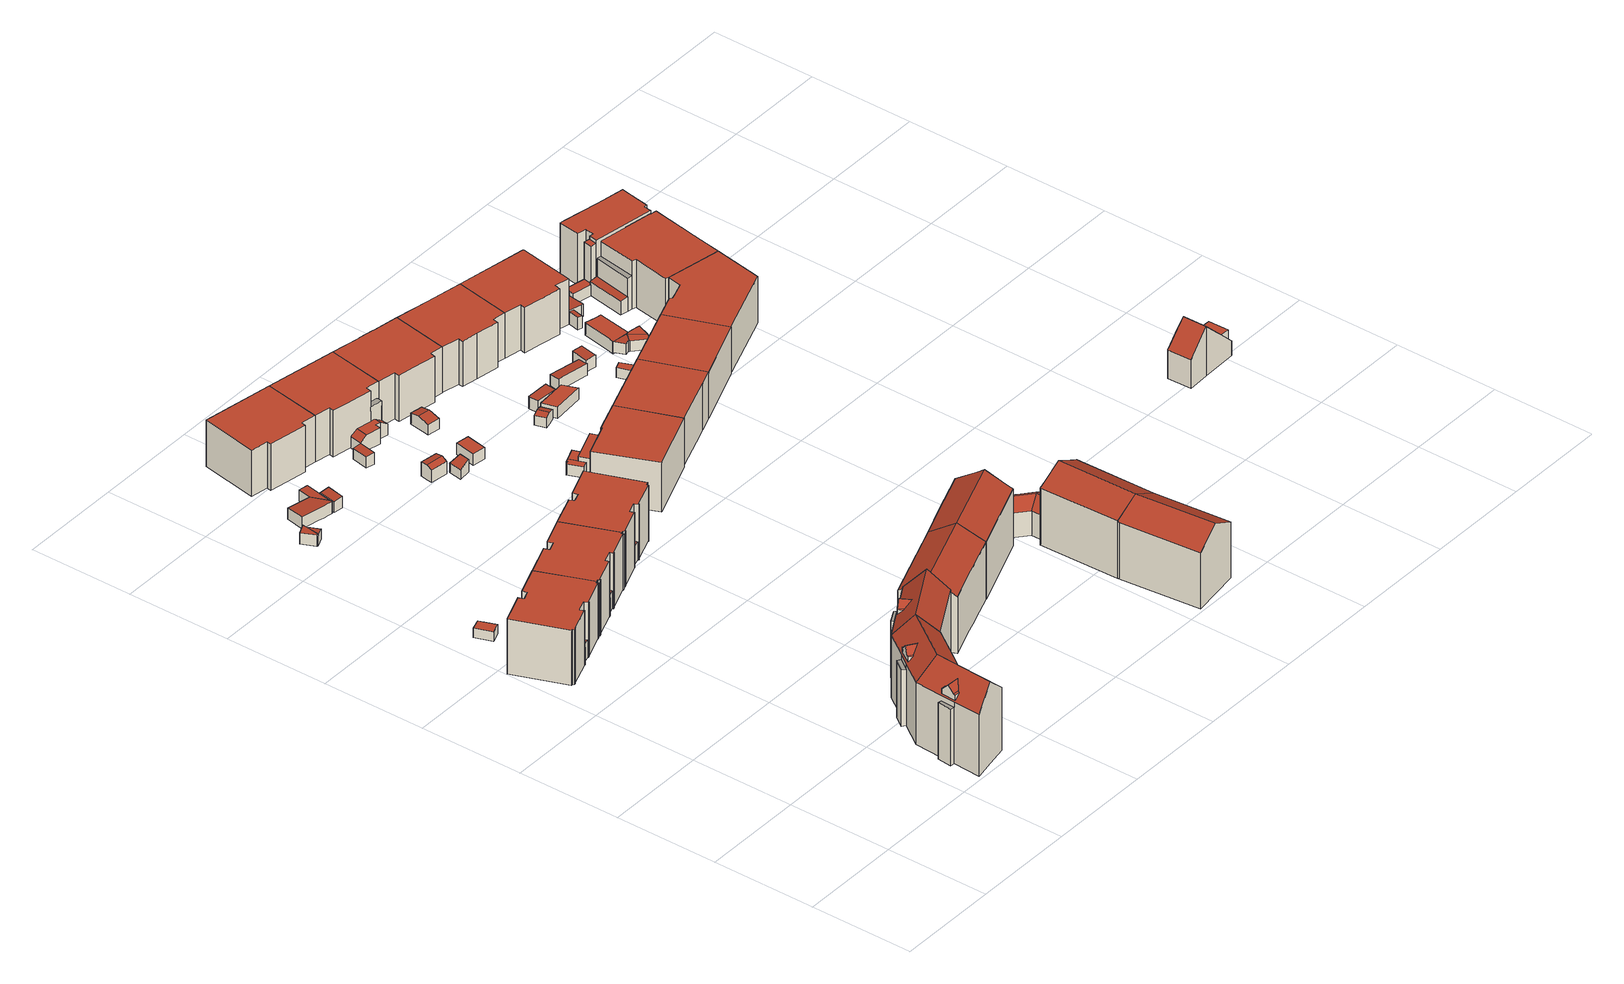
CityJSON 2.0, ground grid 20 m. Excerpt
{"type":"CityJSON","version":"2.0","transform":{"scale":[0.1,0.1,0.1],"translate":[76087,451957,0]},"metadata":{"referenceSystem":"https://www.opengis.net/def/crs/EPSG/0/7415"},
"CityObjects":{
"building1":{"type":"Building","attributes":{"Volume":1310.77,"Dakoppervlakte":119.07,"Muuroppervlakte":535.39,"Vloeroppervlakte":91.01,"hoogte_Z_max_in_m_NAP":16.91,"GEB_DOEL":"woonfunctie","dateOfConstruction":"1951-01-01","measuredHeight":16.38},"children":["building1-1"],"geometry":[{"type":"Solid","lod":"2","boundaries":[[[[0,1,2,3,4,5,6,7,8,9]],[[10,11,12,13]],[[14,15,16,17,10,13],[18,19,20,21,22,23,24]],[[25,26,27,28]],[[17,16,28,4,3]],[[11,10,17,3,2,1]],[[1,0,12,11]],[[9,13,12,0]],[[4,28,27,5]],[[26,25,7,6]],[[5,27,26,6]],[[14,8,7,25,28,16,15]],[[9,8,14,13]],[[29,18,24,30]],[[21,20,31,32]],[[33,31,20,19]],[[19,18,29,33]],[[24,23,30]],[[33,29,30,23,22,32,31]],[[32,22,21]]]],"semantics":{"surfaces":[{"type":"GroundSurface"},{"type":"RoofSurface"},{"type":"OuterFloorSurface"},{"type":"WallSurface"}],"values":[[0,1,1,2,3,3,3,3,3,3,3,3,3,1,1,1,1,3,3,3]]}}]},
"building1-1":{"type":"BuildingInstallation","attributes":{"relationToConstruction":"outside"},"parents":["building1"],"geometry":[{"type":"MultiSurface","lod":"2","boundaries":[[[29,18,24,30]],[[21,20,31,32]],[[33,31,20,19]],[[19,18,29,33]],[[24,23,30]],[[33,29,30,23,22,32,31]],[[32,22,21]]],"semantics":{"surfaces":[{"type":"RoofSurface"},{"type":"WallSurface"}],"values":[0,0,0,0,1,1,1]}}]},
"building2":{"type":"Building","attributes":{"Volume":1702.72,"Dakoppervlakte":154.85,"Muuroppervlakte":602.42,"Vloeroppervlakte":154.85,"hoogte_Z_max_in_m_NAP":11.64,"GEB_DOEL":"woonfunctie","dateOfConstruction":"1960-01-01","measuredHeight":11.07},"geometry":[{"type":"Solid","lod":"2","boundaries":[[[[34,35,36,37,38,39,40,41,42,43,44,45,46,47,48,49,50,51,52,53,54,55,56,57,58]],[[59,60,61,62,63,64,65,66,67,68,69,70,71,72,73,74,75,76,77,78,79,80,81]],[[82,83,84,85,86,87,88,89]],[[74,58,57,75]],[[75,57,56,76]],[[77,76,56,55]],[[55,54,78,77]],[[78,54,53,79]],[[79,53,52,80]],[[52,51,81,80]],[[51,50,89,59,81]],[[45,44,63,62,86]],[[43,42,65,64]],[[42,41,66,65]],[[67,66,41,40]],[[39,68,67,40]],[[39,38,69,68]],[[37,70,69,38]],[[71,70,37,36]],[[71,36,35,72]],[[35,34,73,72]],[[74,73,34,58]],[[89,50,49,82]],[[82,49,48,83]],[[47,84,83,48]],[[84,47,46,85]],[[45,86,85,46]],[[59,89,88,60]],[[88,87,61,60]],[[61,87,86,62]],[[63,44,43,64]]]],"semantics":{"surfaces":[{"type":"GroundSurface"},{"type":"RoofSurface"},{"type":"WallSurface"}],"values":[[0,1,1,2,2,2,2,2,2,2,2,2,2,2,2,2,2,2,2,2,2,2,2,2,2,2,2,2,2,2,2]]}}]},
"building3":{"type":"Building","attributes":{"Volume":13.86,"Dakoppervlakte":7.24,"Muuroppervlakte":21.24,"Vloeroppervlakte":7.24,"hoogte_Z_max_in_m_NAP":2.45,"GEB_DOEL":"onbekend","dateOfConstruction":"1960-01-01","measuredHeight":1.91},"geometry":[{"type":"Solid","lod":"2","boundaries":[[[[90,91,92,93,94]],[[95,96,97,98,99]],[[91,90,99,98]],[[90,94,95,99]],[[94,93,96,95]],[[98,97,96,93,92,91]]]],"semantics":{"surfaces":[{"type":"GroundSurface"},{"type":"RoofSurface"},{"type":"WallSurface"}],"values":[[0,1,2,2,2,2]]}}]},
"building4":{"type":"Building","attributes":{"Volume":1327.77,"Dakoppervlakte":120.51,"Muuroppervlakte":540.33,"Vloeroppervlakte":91.75,"hoogte_Z_max_in_m_NAP":16.91,"GEB_DOEL":"woonfunctie","dateOfConstruction":"1951-01-01","measuredHeight":16.45},"children":["building4-1"],"geometry":[{"type":"Solid","lod":"2","boundaries":[[[[0,9,8,100,101,102,103,104,105,106,107]],[[108,109,13,12,110]],[[111,112,113,14,13,109],[114,115,116,117,118,119,120]],[[121,122,123,124]],[[104,103,121,112,111]],[[100,8,14,113,124]],[[14,8,9,0,12,13]],[[110,12,0,107,106,108]],[[109,108,106,105]],[[121,103,102,122]],[[122,102,101,123]],[[124,123,101,100]],[[124,113,112,121]],[[105,104,111,109]],[[125,126,116,115]],[[120,119,127,128]],[[129,114,120,128]],[[114,129,125,115]],[[117,116,126]],[[119,118,127]],[[125,129,128,127,118,117,126]]]],"semantics":{"surfaces":[{"type":"GroundSurface"},{"type":"RoofSurface"},{"type":"OuterFloorSurface"},{"type":"WallSurface"}],"values":[[0,1,1,2,3,3,3,3,3,3,3,3,3,3,1,1,1,1,3,3,3]]}}]},
"building4-1":{"type":"BuildingInstallation","attributes":{"relationToConstruction":"outside"},"parents":["building4"],"geometry":[{"type":"MultiSurface","lod":"2","boundaries":[[[125,126,116,115]],[[120,119,127,128]],[[129,114,120,128]],[[114,129,125,115]],[[117,116,126]],[[119,118,127]],[[125,129,128,127,118,117,126]]],"semantics":{"surfaces":[{"type":"RoofSurface"},{"type":"WallSurface"}],"values":[0,0,0,0,1,1,1]}}]},
"building5":{"type":"Building","attributes":{"Volume":1716.09,"Dakoppervlakte":155.25,"Muuroppervlakte":605.59,"Vloeroppervlakte":155.25,"hoogte_Z_max_in_m_NAP":11.64,"GEB_DOEL":"overige gebruiksfunctie - woonfunctie","dateOfConstruction":"1960-01-01","measuredHeight":11.12},"geometry":[{"type":"Solid","lod":"2","boundaries":[[[[130,131,132,133,134,135,136,137,138,139,140,141,142,143,144,145,146,147,148,149,150,151,152,153,154]],[[155,156,157,158,159,160,161,162,163,164,165,166,167,168,169,170,70,69,171,172,173,174,175,176]],[[177,178,179,180,181,182,183]],[[153,152,70,170]],[[152,151,69,70]],[[171,69,151,150]],[[150,149,172,171]],[[173,172,149,148]],[[148,147,174,173]],[[175,174,147,146]],[[176,175,146,145]],[[145,144,179,155,176]],[[159,158,183,140,139]],[[160,138,137,161]],[[161,137,136,162]],[[136,135,163,162]],[[134,164,163,135]],[[165,164,134,133]],[[132,166,165,133]],[[167,166,132,131]],[[131,130,168,167]],[[169,168,130,154]],[[170,169,154,153]],[[179,144,143,180]],[[142,181,180,143]],[[182,181,142,141]],[[141,140,183,182]],[[178,156,155,179]],[[178,177,157,156]],[[157,177,183,158]],[[139,138,160,159]]]],"semantics":{"surfaces":[{"type":"GroundSurface"},{"type":"RoofSurface"},{"type":"WallSurface"}],"values":[[0,1,1,2,2,2,2,2,2,2,2,2,2,2,2,2,2,2,2,2,2,2,2,2,2,2,2,2,2,2,2]]}}]},
"building6":{"type":"Building","attributes":{"Volume":14.43,"Dakoppervlakte":6.52,"Muuroppervlakte":23.41,"Vloeroppervlakte":6.5,"hoogte_Z_max_in_m_NAP":2.96,"GEB_DOEL":"onbekend","dateOfConstruction":"1980-01-01","measuredHeight":2.37},"geometry":[{"type":"Solid","lod":"2","boundaries":[[[[184,185,186,187,188,189]],[[190,191,192,193]],[[194,195,196,197]],[[184,189,197,193,192]],[[186,185,191,190,196]],[[185,184,192,191]],[[189,188,194,197]],[[194,188,187,195]],[[186,196,195,187]],[[196,190,193,197]]]],"semantics":{"surfaces":[{"type":"GroundSurface"},{"type":"RoofSurface"},{"type":"WallSurface"}],"values":[[0,1,1,2,2,2,2,2,2,2]]}}]},
"building7":{"type":"Building","attributes":{"Volume":1444.31,"Dakoppervlakte":132.38,"Muuroppervlakte":560.06,"Vloeroppervlakte":100.31,"hoogte_Z_max_in_m_NAP":16.91,"GEB_DOEL":"woonfunctie","dateOfConstruction":"1951-01-01","measuredHeight":16.37},"children":["building7-1"],"geometry":[{"type":"Solid","lod":"2","boundaries":[[[[104,198,199,200,201,202,203,204,106,105]],[[205,206,109,108]],[[207,208,111,109,206,209],[210,211,212,213,214,215,216]],[[217,218,219,220]],[[108,106,204,205]],[[209,206,205,204,203,202]],[[202,201,220,207,209]],[[208,219,198,104,111]],[[109,111,104,105]],[[201,200,217,220]],[[200,199,218,217]],[[219,218,199,198]],[[208,207,220,219]],[[105,106,108,109]],[[210,221,222,211]],[[211,222,223,212]],[[212,223,224,213]],[[210,216,225,221]],[[216,215,225]],[[224,223,222,221,225,215,214]],[[224,214,213]]]],"semantics":{"surfaces":[{"type":"GroundSurface"},{"type":"RoofSurface"},{"type":"OuterFloorSurface"},{"type":"WallSurface"}],"values":[[0,1,1,2,3,3,3,3,3,3,3,3,3,3,1,1,1,1,3,3,3]]}}]},
"building7-1":{"type":"BuildingInstallation","attributes":{"relationToConstruction":"outside"},"parents":["building7"],"geometry":[{"type":"MultiSurface","lod":"2","boundaries":[[[210,221,222,211]],[[211,222,223,212]],[[212,223,224,213]],[[210,216,225,221]],[[216,215,225]],[[224,223,222,221,225,215,214]],[[224,214,213]]],"semantics":{"surfaces":[{"type":"RoofSurface"},{"type":"WallSurface"}],"values":[0,0,0,0,1,1,1]}}]},
"building8":{"type":"Building","attributes":{"Volume":61.62,"Dakoppervlakte":27.5,"Muuroppervlakte":56.72,"Vloeroppervlakte":30.24,"hoogte_Z_max_in_m_NAP":3.18,"GEB_DOEL":"onbekend","dateOfConstruction":"1925-01-01","measuredHeight":2.33},"geometry":[{"type":"Solid","lod":"2","boundaries":[[[[226,227,228,229,230,231,232,233,234,235]],[[236,237,238,239,240,241,242,243]],[[244,239,245,246]],[[244,228,227,239]],[[244,246,229,228]],[[245,239,238]],[[240,239,227,226]],[[231,230,245,238,237]],[[233,232,231,237,236,243,242,241,235,234]],[[240,226,235,241]],[[245,230,229,246]]]],"semantics":{"surfaces":[{"type":"GroundSurface"},{"type":"RoofSurface"},{"type":"WallSurface"}],"values":[[0,1,1,2,2,2,2,2,2,2,2]]}}]},
"building9":{"type":"Building","attributes":{"Volume":13.31,"Dakoppervlakte":6.05,"Muuroppervlakte":22.71,"Vloeroppervlakte":6.03,"hoogte_Z_max_in_m_NAP":3.17,"GEB_DOEL":"onbekend","dateOfConstruction":"1925-01-01","measuredHeight":2.28},"geometry":[{"type":"Solid","lod":"2","boundaries":[[[[247,248,249,250]],[[251,252,253,254]],[[247,250,252,251]],[[250,249,253,252]],[[248,254,253,249]],[[254,248,247,251]]]],"semantics":{"surfaces":[{"type":"GroundSurface"},{"type":"RoofSurface"},{"type":"WallSurface"}],"values":[[0,1,2,2,2,2]]}}]},
"building10":{"type":"Building","attributes":{"Volume":1747.69,"Dakoppervlakte":158.42,"Muuroppervlakte":612.89,"Vloeroppervlakte":158.42,"hoogte_Z_max_in_m_NAP":11.64,"GEB_DOEL":"overige gebruiksfunctie - woonfunctie","dateOfConstruction":"1960-01-01","measuredHeight":11.1},"geometry":[{"type":"Solid","lod":"2","boundaries":[[[[255,256,257,258,259,260,261,262,263,264,265,266,267,268,269,270,271,272,133,132,273,274,275,276,277]],[[278,279,280,281,282,283,284,285,286,287,288,289,290,291,292,293,166,165,294,295,296,297,298,299]],[[300,301,302,303,304,305,306]],[[273,132,166,293]],[[132,133,165,166]],[[294,165,133,272]],[[294,272,271,295]],[[271,270,296,295]],[[296,270,269,297]],[[269,268,298,297]],[[298,268,267,299]],[[267,266,302,278,299]],[[262,261,282,281,306]],[[260,259,284,283]],[[259,258,285,284]],[[285,258,257,286]],[[286,257,256,287]],[[256,255,288,287]],[[288,255,277,289]],[[277,276,290,289]],[[290,276,275,291]],[[275,274,292,291]],[[293,292,274,273]],[[266,265,303,302]],[[265,264,304,303]],[[264,263,305,304]],[[263,262,306,305]],[[278,302,301,279]],[[301,300,280,279]],[[280,300,306,281]],[[261,260,283,282]]]],"semantics":{"surfaces":[{"type":"GroundSurface"},{"type":"RoofSurface"},{"type":"WallSurface"}],"values":[[0,1,1,2,2,2,2,2,2,2,2,2,2,2,2,2,2,2,2,2,2,2,2,2,2,2,2,2,2,2,2]]}}]},
"building11":{"type":"Building","attributes":{"Volume":2032.72,"Dakoppervlakte":182.8,"Muuroppervlakte":622.15,"Vloeroppervlakte":158.9,"hoogte_Z_max_in_m_NAP":14.77,"GEB_DOEL":"woonfunctie","dateOfConstruction":"1951-01-01","measuredHeight":14.18},"geometry":[{"type":"Solid","lod":"2","boundaries":[[[[307,308,309,310,311,312,313,314,315,316,317]],[[318,319,320,321,322,323,324,325]],[[326,320,319,327,328]],[[320,326,309,308,307,321]],[[310,309,326,328]],[[319,318,313,312,311,327]],[[317,322,321,307]],[[328,327,311,310]],[[314,313,318,325,324,323,322,317,316,315]]]],"semantics":{"surfaces":[{"type":"GroundSurface"},{"type":"RoofSurface"},{"type":"WallSurface"}],"values":[[0,1,1,2,2,2,2,2,2]]}}]},
"building12":{"type":"Building","attributes":{"Volume":1508.46,"Dakoppervlakte":161.48,"Muuroppervlakte":484.28,"Vloeroppervlakte":161.48,"hoogte_Z_max_in_m_NAP":10.25,"GEB_DOEL":"woonfunctie","dateOfConstruction":"1925-01-01","measuredHeight":9.34},"geometry":[{"type":"Solid","lod":"2","boundaries":[[[[329,330,331,332,333,334,335,336,337]],[[338,339,340,341,342,343,344,345,346]],[[344,343,332,331]],[[331,330,345,344]],[[329,346,345,330]],[[329,337,338,346]],[[339,338,337,336]],[[336,335,340,339]],[[342,341,340,335,334,333]],[[343,342,333,332]]]],"semantics":{"surfaces":[{"type":"GroundSurface"},{"type":"RoofSurface"},{"type":"WallSurface"}],"values":[[0,1,2,2,2,2,2,2,2,2]]}}]},
"building13":{"type":"Building","attributes":{"Volume":12.3,"Dakoppervlakte":5.56,"Muuroppervlakte":22.19,"Vloeroppervlakte":5.53,"hoogte_Z_max_in_m_NAP":3.16,"GEB_DOEL":"onbekend","dateOfConstruction":"1925-01-01","measuredHeight":2.33},"geometry":[{"type":"Solid","lod":"2","boundaries":[[[[347,348,349,350,351]],[[352,353,354,355,356]],[[351,350,355,354]],[[356,355,350,349]],[[353,352,356,349,348,347]],[[347,351,354,353]]]],"semantics":{"surfaces":[{"type":"GroundSurface"},{"type":"RoofSurface"},{"type":"WallSurface"}],"values":[[0,1,2,2,2,2]]}}]},
"building14":{"type":"Building","attributes":{"Volume":22.97,"Dakoppervlakte":8.62,"Muuroppervlakte":31.29,"Vloeroppervlakte":14.41,"hoogte_Z_max_in_m_NAP":3.89,"GEB_DOEL":"onbekend","dateOfConstruction":"1925-01-01","measuredHeight":2.96},"geometry":[{"type":"Solid","lod":"2","boundaries":[[[[357,358,359,360,361,362]],[[363,364,365,366]],[[365,367,368,366]],[[357,368,367,358]],[[361,360,364,363]],[[359,365,364,360]],[[368,357,362,361,363,366]],[[359,358,367,365]]]],"semantics":{"surfaces":[{"type":"GroundSurface"},{"type":"RoofSurface"},{"type":"WallSurface"}],"values":[[0,1,1,2,2,2,2,2]]}}]},
"building15":{"type":"Building","attributes":{"Volume":11.95,"Dakoppervlakte":5.54,"Muuroppervlakte":20.73,"Vloeroppervlakte":5.37,"hoogte_Z_max_in_m_NAP":3.5,"GEB_DOEL":"onbekend","dateOfConstruction":"1925-01-01","measuredHeight":2.53},"geometry":[{"type":"Solid","lod":"2","boundaries":[[[[369,370,371,372]],[[373,374,375,376]],[[369,372,374,373]],[[372,371,375,374]],[[370,376,375,371]],[[376,370,369,373]]]],"semantics":{"surfaces":[{"type":"GroundSurface"},{"type":"RoofSurface"},{"type":"WallSurface"}],"values":[[0,1,2,2,2,2]]}}]},
"building16":{"type":"Building","attributes":{"Volume":1569.02,"Dakoppervlakte":175.69,"Muuroppervlakte":498.29,"Vloeroppervlakte":177.18,"hoogte_Z_max_in_m_NAP":10.25,"GEB_DOEL":"woonfunctie","dateOfConstruction":"1925-01-01","measuredHeight":9.4},"geometry":[{"type":"Solid","lod":"2","boundaries":[[[[377,331,330,378,379,380,381,382,383,384,385,386,387,388,389,390]],[[391,392,393,394]],[[395,396,397,398,399,400,345,344,401,402,403]],[[404,405,406,407,408,409,410]],[[405,404,411,412]],[[408,413,414,409]],[[399,379,378,400]],[[345,400,378,330]],[[330,331,344,345]],[[401,344,331,377]],[[408,383,382,413]],[[413,382,381,414]],[[412,411,388,387]],[[412,387,386,385,406,405]],[[406,385,384,407]],[[383,408,407,384]],[[381,380,391,394,414]],[[409,414,394,393,410]],[[393,396,395,403,402,390,389,388,411,404,410]],[[396,393,392,397]],[[398,397,392,391,380,379,399]],[[401,377,390,402]]]],"semantics":{"surfaces":[{"type":"GroundSurface"},{"type":"OuterFloorSurface"},{"type":"RoofSurface"},{"type":"WallSurface"}],"values":[[0,1,2,2,2,2,3,3,3,3,3,3,3,3,3,3,3,3,3,3,3,3]]}}]},
"building17":{"type":"Building","attributes":{"Volume":22.97,"Dakoppervlakte":10.22,"Muuroppervlakte":29.53,"Vloeroppervlakte":10.22,"hoogte_Z_max_in_m_NAP":3.28,"GEB_DOEL":"onbekend","dateOfConstruction":"1925-01-01","measuredHeight":2.25},"geometry":[{"type":"Solid","lod":"2","boundaries":[[[[415,416,417,418]],[[419,420,421,422]],[[416,415,420,419]],[[420,415,418,421]],[[418,417,422,421]],[[416,419,422,417]]]],"semantics":{"surfaces":[{"type":"GroundSurface"},{"type":"RoofSurface"},{"type":"WallSurface"}],"values":[[0,1,2,2,2,2]]}}]},
"building18":{"type":"Building","attributes":{"Volume":8.96,"Dakoppervlakte":4.06,"Muuroppervlakte":19.8,"Vloeroppervlakte":4.06,"hoogte_Z_max_in_m_NAP":3.63,"GEB_DOEL":"onbekend","dateOfConstruction":"1935-01-01","measuredHeight":2.21},"geometry":[{"type":"Solid","lod":"2","boundaries":[[[[423,424,425,426,427,428]],[[429,430,431,432,433,434]],[[430,424,423,431]],[[428,427,433,432]],[[427,426,434,433]],[[425,429,434,426]],[[432,431,423,428]],[[425,424,430,429]]]],"semantics":{"surfaces":[{"type":"GroundSurface"},{"type":"RoofSurface"},{"type":"WallSurface"}],"values":[[0,1,2,2,2,2,2,2]]}}]},
"building19":{"type":"Building","attributes":{"Volume":1669.28,"Dakoppervlakte":180.19,"Muuroppervlakte":541.51,"Vloeroppervlakte":185.64,"hoogte_Z_max_in_m_NAP":11.03,"GEB_DOEL":"woonfunctie","dateOfConstruction":"1935-01-01","measuredHeight":9.96},"geometry":[{"type":"Solid","lod":"2","boundaries":[[[[435,436,437,438,439,440,441,442,443,444,445,446,447,448,449]],[[450,451,452,453]],[[454,455,456,457,458,459,460]],[[461,462,463,464,465]],[[466,431,467,468]],[[441,456,455,442]],[[441,440,457,456]],[[443,442,455,454,450]],[[464,463,462,467,446,445,444]],[[435,461,465,436]],[[448,466,468,449]],[[466,448,447,431]],[[431,447,446,467]],[[435,449,468,467,462,461]],[[444,443,450,453,464]],[[452,451,437,436,465]],[[453,452,465,464]],[[454,460,451,450]],[[438,437,451,460,459]],[[440,439,438,459,458,457]]]],"semantics":{"surfaces":[{"type":"GroundSurface"},{"type":"OuterFloorSurface"},{"type":"RoofSurface"},{"type":"WallSurface"}],"values":[[0,1,2,2,2,3,3,3,3,3,3,3,3,3,3,3,3,3,3,3]]}}]},
"building20":{"type":"Building","attributes":{"Volume":23.31,"Dakoppervlakte":10.08,"Muuroppervlakte":29.89,"Vloeroppervlakte":9.84,"hoogte_Z_max_in_m_NAP":3.56,"GEB_DOEL":"onbekend","dateOfConstruction":"1925-01-01","measuredHeight":2.6},"geometry":[{"type":"Solid","lod":"2","boundaries":[[[[469,470,471,472,473,474]],[[475,476,477,478]],[[475,478,479,480]],[[474,480,479,469]],[[477,476,472,471]],[[470,478,477,471]],[[480,474,473,472,476,475]],[[470,469,479,478]]]],"semantics":{"surfaces":[{"type":"GroundSurface"},{"type":"RoofSurface"},{"type":"WallSurface"}],"values":[[0,1,1,2,2,2,2,2]]}}]},
"building21":{"type":"Building","attributes":{"Volume":2326.66,"Dakoppervlakte":256.92,"Muuroppervlakte":742.03,"Vloeroppervlakte":222.49,"hoogte_Z_max_in_m_NAP":14.77,"GEB_DOEL":"winkelfunctie - woonfunctie","dateOfConstruction":"1951-01-01","measuredHeight":14.24},"geometry":[{"type":"Solid","lod":"2","boundaries":[[[[481,482,483,484,485,486,487,488,489,490,491,492,493,494,495,496,497,498,499,500,501,502,503]],[[504,505,506,507]],[[508,319,318,509,510]],[[319,508,511,512,513,327]],[[514,515,516,517]],[[518,519,520,521]],[[522,523,524,525]],[[526,527,528,529]],[[529,528,530,531]],[[522,525,526,529]],[[523,522,532,533,534]],[[522,529,531,532]],[[534,533,511,508]],[[512,481,503,513]],[[503,502,327,513]],[[318,319,327,502,501,500]],[[499,509,318,500]],[[498,497,524,510,509,499]],[[534,508,510,524,523]],[[505,504,514,517]],[[507,506,516,515]],[[506,505,517,516]],[[494,527,526,495]],[[530,528,527,494,493,492]],[[530,492,491,531]],[[532,486,485,533]],[[497,496,525,524]],[[489,519,518,490]],[[489,488,520,519]],[[488,487,521,520]],[[521,487,486,532,531,491,490,518]],[[511,533,485,484,483,507,515,514,504,482,481,512]],[[504,507,483,482]],[[526,525,496,495]]]],"semantics":{"surfaces":[{"type":"GroundSurface"},{"type":"OuterCeilingSurface"},{"type":"RoofSurface"},{"type":"WallSurface"}],"values":[[0,1,2,2,2,2,2,2,2,2,2,2,3,3,3,3,3,3,3,3,3,3,3,3,3,3,3,3,3,3,3,3,3,3]]}}]},
"building22":{"type":"Building","attributes":{"Volume":1918.04,"Dakoppervlakte":171.95,"Muuroppervlakte":599.35,"Vloeroppervlakte":151.03,"hoogte_Z_max_in_m_NAP":14.59,"GEB_DOEL":"woonfunctie","dateOfConstruction":"1951-01-01","measuredHeight":14.03},"geometry":[{"type":"Solid","lod":"2","boundaries":[[[[535,536,537,538,539,540,541,542]],[[543,544,545,546]],[[546,547,548,549,543]],[[548,547,539,538]],[[541,545,544,535,542]],[[549,537,536,535,544,543]],[[547,546,545,541,540,539]],[[549,548,538,537]]]],"semantics":{"surfaces":[{"type":"GroundSurface"},{"type":"RoofSurface"},{"type":"WallSurface"}],"values":[[0,1,1,2,2,2,2,2]]}}]},
"building23":{"type":"Building","attributes":{"Volume":1508.35,"Dakoppervlakte":162.64,"Muuroppervlakte":483.44,"Vloeroppervlakte":162.64,"hoogte_Z_max_in_m_NAP":10.25,"GEB_DOEL":"woonfunctie","dateOfConstruction":"1925-01-01","measuredHeight":9.27},"geometry":[{"type":"Solid","lod":"2","boundaries":[[[[550,551,552,553,554,555,556,557,558,559,560,561,562]],[[563,400,399,564,565,566,567,568,569,570,571,572,573]],[[555,554,570,569]],[[572,571,553,552]],[[552,551,573,572]],[[563,573,551,550]],[[550,562,400,563]],[[400,562,561,399]],[[564,399,561,560]],[[560,559,565,564]],[[567,566,565,559,558,557]],[[557,556,568,567]],[[555,569,568,556]],[[571,570,554,553]]]],"semantics":{"surfaces":[{"type":"GroundSurface"},{"type":"RoofSurface"},{"type":"WallSurface"}],"values":[[0,1,2,2,2,2,2,2,2,2,2,2,2,2]]}}]},
"building24":{"type":"Building","attributes":{"Volume":12.2,"Dakoppervlakte":5.97,"Muuroppervlakte":19.62,"Vloeroppervlakte":7.5,"hoogte_Z_max_in_m_NAP":3.65,"GEB_DOEL":"onbekend","dateOfConstruction":"1935-01-01","measuredHeight":2.36},"geometry":[{"type":"Solid","lod":"2","boundaries":[[[[574,575,576,577,578,579]],[[580,581,582,583]],[[582,584,585,583]],[[577,585,584,578]],[[583,585,577,576,575,580]],[[580,575,574,581]],[[581,574,579,578,584,582]]]],"semantics":{"surfaces":[{"type":"GroundSurface"},{"type":"RoofSurface"},{"type":"WallSurface"}],"values":[[0,1,1,2,2,2,2]]}}]},
"building25":{"type":"Building","attributes":{"Volume":1927.13,"Dakoppervlakte":172.3,"Muuroppervlakte":601.63,"Vloeroppervlakte":151.43,"hoogte_Z_max_in_m_NAP":14.59,"GEB_DOEL":"woonfunctie","dateOfConstruction":"1951-01-01","measuredHeight":14.06},"geometry":[{"type":"Solid","lod":"2","boundaries":[[[[586,587,588,494,589,492,590,591,592]],[[593,594,546,545,595]],[[546,594,596,597,547]],[[597,596,594,593,595,590,492,589,494,588]],[[545,592,591,590,595]],[[587,586,592,545,546,547]],[[547,597,588,587]]]],"semantics":{"surfaces":[{"type":"GroundSurface"},{"type":"RoofSurface"},{"type":"WallSurface"}],"values":[[0,1,1,2,2,2,2]]}}]},
"building26":{"type":"Building","attributes":{"Volume":1531.37,"Dakoppervlakte":161.86,"Muuroppervlakte":482.06,"Vloeroppervlakte":161.86,"hoogte_Z_max_in_m_NAP":11.03,"GEB_DOEL":"woonfunctie","dateOfConstruction":"1935-01-01","measuredHeight":9.46},"geometry":[{"type":"Solid","lod":"2","boundaries":[[[[598,599,600,601,602,603]],[[460,459,604,605,606,607]],[[603,602,459,460]],[[600,599,606,605]],[[598,607,606,599]],[[598,603,460,607]],[[602,601,600,605,604,459]]]],"semantics":{"surfaces":[{"type":"GroundSurface"},{"type":"RoofSurface"},{"type":"WallSurface"}],"values":[[0,1,2,2,2,2,2]]}}]},
"building27":{"type":"Building","attributes":{"Volume":20.12,"Dakoppervlakte":8.28,"Muuroppervlakte":30.25,"Vloeroppervlakte":8.26,"hoogte_Z_max_in_m_NAP":3.67,"GEB_DOEL":"onbekend","dateOfConstruction":"1925-01-01","measuredHeight":2.49},"geometry":[{"type":"Solid","lod":"2","boundaries":[[[[608,609,610,611]],[[612,613,614,615]],[[611,612,615,608]],[[611,610,613,612]],[[613,610,609,614]],[[614,609,608,615]]]],"semantics":{"surfaces":[{"type":"GroundSurface"},{"type":"RoofSurface"},{"type":"WallSurface"}],"values":[[0,1,2,2,2,2]]}}]},
"building28":{"type":"Building","attributes":{"Volume":40.48,"Dakoppervlakte":17.87,"Muuroppervlakte":41.21,"Vloeroppervlakte":17.85,"hoogte_Z_max_in_m_NAP":3.71,"GEB_DOEL":"onbekend","dateOfConstruction":"1935-01-01","measuredHeight":2.34},"geometry":[{"type":"Solid","lod":"2","boundaries":[[[[616,617,618,619]],[[620,621,622,623]],[[616,619,621,620]],[[622,621,619,618]],[[617,623,622,618]],[[617,616,620,623]]]],"semantics":{"surfaces":[{"type":"GroundSurface"},{"type":"RoofSurface"},{"type":"WallSurface"}],"values":[[0,1,2,2,2,2]]}}]},
"building29":{"type":"Building","attributes":{"Volume":1457.11,"Dakoppervlakte":158.55,"Muuroppervlakte":472.18,"Vloeroppervlakte":158.55,"hoogte_Z_max_in_m_NAP":10.25,"GEB_DOEL":"woonfunctie","dateOfConstruction":"1925-01-01","measuredHeight":9.19},"geometry":[{"type":"Solid","lod":"2","boundaries":[[[[624,625,626,627,628,629,630,631,632,633]],[[634,635,636,637,638,639,640,641,570,569]],[[639,638,633,632]],[[632,631,640,639]],[[629,628,569,570]],[[634,569,628,627]],[[627,626,635,634]],[[636,635,626,625]],[[637,636,625,624]],[[638,637,624,633]],[[631,630,629,570,641,640]]]],"semantics":{"surfaces":[{"type":"GroundSurface"},{"type":"RoofSurface"},{"type":"WallSurface"}],"values":[[0,1,2,2,2,2,2,2,2,2,2]]}}]},
"building30":{"type":"Building","attributes":{"Volume":29.48,"Dakoppervlakte":12.85,"Muuroppervlakte":38.07,"Vloeroppervlakte":12.82,"hoogte_Z_max_in_m_NAP":3.56,"GEB_DOEL":"onbekend","dateOfConstruction":"1925-01-01","measuredHeight":2.37},"geometry":[{"type":"Solid","lod":"2","boundaries":[[[[642,643,644,645,646,647]],[[648,649,650,651,652,653]],[[648,644,643,649]],[[642,647,651,650,649,643]],[[652,651,647,646,645,653]],[[645,644,648,653]]]],"semantics":{"surfaces":[{"type":"GroundSurface"},{"type":"RoofSurface"},{"type":"WallSurface"}],"values":[[0,1,2,2,2,2]]}}]},
"building31":{"type":"Building","attributes":{"Volume":1449.16,"Dakoppervlakte":153.96,"Muuroppervlakte":467.45,"Vloeroppervlakte":153.96,"hoogte_Z_max_in_m_NAP":11.03,"GEB_DOEL":"woonfunctie","dateOfConstruction":"1935-01-01","measuredHeight":9.41},"geometry":[{"type":"Solid","lod":"2","boundaries":[[[[599,598,654,655,656]],[[607,606,657,658,659]],[[654,598,607,659]],[[598,599,606,607]],[[654,659,658,655]],[[656,655,658,657,606,599]]]],"semantics":{"surfaces":[{"type":"GroundSurface"},{"type":"RoofSurface"},{"type":"WallSurface"}],"values":[[0,1,2,2,2,2]]}}]},
"building32":{"type":"Building","attributes":{"Volume":10.16,"Dakoppervlakte":5.14,"Muuroppervlakte":19,"Vloeroppervlakte":5.14,"hoogte_Z_max_in_m_NAP":3.52,"GEB_DOEL":"onbekend","dateOfConstruction":"1935-01-01","measuredHeight":1.98},"geometry":[{"type":"Solid","lod":"2","boundaries":[[[[660,661,662,663]],[[664,665,666,667]],[[663,666,665,660]],[[667,666,663,662]],[[661,664,667,662]],[[661,660,665,664]]]],"semantics":{"surfaces":[{"type":"GroundSurface"},{"type":"RoofSurface"},{"type":"WallSurface"}],"values":[[0,1,2,2,2,2]]}}]},
"building33":{"type":"Building","attributes":{"Volume":15.5,"Dakoppervlakte":6.63,"Muuroppervlakte":24.94,"Vloeroppervlakte":6.61,"hoogte_Z_max_in_m_NAP":3.59,"GEB_DOEL":"onbekend","dateOfConstruction":"1925-01-01","measuredHeight":2.41},"geometry":[{"type":"Solid","lod":"2","boundaries":[[[[668,669,670,671,672,673]],[[674,675,676,677,678,679]],[[670,669,675,674]],[[677,676,675,669,668,673]],[[677,673,672,671,679,678]],[[670,674,679,671]]]],"semantics":{"surfaces":[{"type":"GroundSurface"},{"type":"RoofSurface"},{"type":"WallSurface"}],"values":[[0,1,2,2,2,2]]}}]},
"building34":{"type":"Building","attributes":{"Volume":1467.12,"Dakoppervlakte":160.11,"Muuroppervlakte":474.55,"Vloeroppervlakte":160.11,"hoogte_Z_max_in_m_NAP":10.25,"GEB_DOEL":"woonfunctie","dateOfConstruction":"1925-01-01","measuredHeight":9.16},"geometry":[{"type":"Solid","lod":"2","boundaries":[[[[632,631,680,681,682,683,684,685,686,687]],[[688,689,690,691,692,693,694,695,640,639]],[[693,692,683,682]],[[682,681,694,693]],[[640,695,694,681,680,631]],[[639,640,631,632]],[[632,687,688,639]],[[687,686,689,688]],[[691,690,689,686,685,684]],[[692,691,684,683]]]],"semantics":{"surfaces":[{"type":"GroundSurface"},{"type":"RoofSurface"},{"type":"WallSurface"}],"values":[[0,1,2,2,2,2,2,2,2,2]]}}]},
"building35":{"type":"Building","attributes":{"Volume":19.56,"Dakoppervlakte":9.19,"Muuroppervlakte":30.94,"Vloeroppervlakte":9.19,"hoogte_Z_max_in_m_NAP":3.75,"GEB_DOEL":"onbekend","dateOfConstruction":"1935-01-01","measuredHeight":2.19},"geometry":[{"type":"Solid","lod":"2","boundaries":[[[[696,697,698,699,700,701,702,703,704]],[[705,706,707,708]],[[709,710,711,712,708,713,714]],[[705,699,698,706]],[[707,706,698,697,713]],[[702,701,712,711]],[[712,701,700,708]],[[713,697,696,714]],[[704,709,714,696]],[[709,704,703,710]],[[710,703,702,711]],[[707,713,708]],[[699,705,708,700]]]],"semantics":{"surfaces":[{"type":"GroundSurface"},{"type":"RoofSurface"},{"type":"WallSurface"}],"values":[[0,1,1,2,2,2,2,2,2,2,2,2,2]]}}]},
"building36":{"type":"Building","attributes":{"Volume":57.39,"Dakoppervlakte":23.2,"Muuroppervlakte":50.59,"Vloeroppervlakte":28.63,"hoogte_Z_max_in_m_NAP":3.74,"GEB_DOEL":"onbekend","dateOfConstruction":"1935-01-01","measuredHeight":2.53},"geometry":[{"type":"Solid","lod":"2","boundaries":[[[[715,716,717,718,719,720,721]],[[714,722,723,724,725,726,709]],[[720,719,723,722]],[[724,723,719,718]],[[718,717,725,724]],[[725,717,716,715,709,726]],[[720,722,714,709,715,721]]]],"semantics":{"surfaces":[{"type":"GroundSurface"},{"type":"RoofSurface"},{"type":"WallSurface"}],"values":[[0,1,2,2,2,2,2]]}}]},
"building37":{"type":"Building","attributes":{"Volume":8.75,"Dakoppervlakte":4.07,"Muuroppervlakte":20.03,"Vloeroppervlakte":4.07,"hoogte_Z_max_in_m_NAP":3.68,"GEB_DOEL":"onbekend","dateOfConstruction":"1935-01-01","measuredHeight":2.15},"geometry":[{"type":"Solid","lod":"2","boundaries":[[[[727,728,729,730,731,732]],[[706,733,734,735,707]],[[714,713,736]],[[729,728,736,735,734]],[[707,713,732,731,706]],[[706,731,730,733]],[[729,734,733,730]],[[714,736,728,727]],[[732,713,714,727]],[[735,736,713,707]]]],"semantics":{"surfaces":[{"type":"GroundSurface"},{"type":"RoofSurface"},{"type":"WallSurface"}],"values":[[0,1,1,2,2,2,2,2,2,2]]}}]},
"building38":{"type":"Building","attributes":{"Volume":98.26,"Dakoppervlakte":34.14,"Muuroppervlakte":92.82,"Vloeroppervlakte":42.18,"hoogte_Z_max_in_m_NAP":4.24,"GEB_DOEL":"overige gebruiksfunctie","dateOfConstruction":"1950-01-01","measuredHeight":3.05},"geometry":[{"type":"Solid","lod":"2","boundaries":[[[[737,738,739,740,741,742,743,744,745,746,747,748,749]],[[750,751,752,753,754]],[[755,756,757,758,759,760,761]],[[762,763,764,765]],[[745,744,752,751,761]],[[752,744,743,753]],[[742,754,753,743]],[[755,741,740,756]],[[756,740,739,764,757]],[[758,748,747,759]],[[760,759,747,746]],[[760,746,745,761]],[[762,765,738,737]],[[763,762,737,749]],[[739,738,765,764]],[[748,758,757,764,763,749]],[[751,750,755,761]],[[750,754,742,741,755]]]],"semantics":{"surfaces":[{"type":"GroundSurface"},{"type":"RoofSurface"},{"type":"WallSurface"}],"values":[[0,1,1,1,2,2,2,2,2,2,2,2,2,2,2,2,2,2]]}}]},
"building39":{"type":"Building","attributes":{"Volume":1862.63,"Dakoppervlakte":199.3,"Muuroppervlakte":546.44,"Vloeroppervlakte":199.3,"hoogte_Z_max_in_m_NAP":11.03,"GEB_DOEL":"woonfunctie","dateOfConstruction":"1935-01-01","measuredHeight":9.35},"geometry":[{"type":"Solid","lod":"2","boundaries":[[[[766,767,768,769,770,771,772,773,774,775]],[[776,777,778,779,780,659,658,781,782,783]],[[771,770,783,782]],[[769,776,783,770]],[[769,768,777,776]],[[779,778,777,768,767,766]],[[775,780,779,766]],[[659,780,775,774]],[[774,773,658,659]],[[658,773,772,771,782,781]]]],"semantics":{"surfaces":[{"type":"GroundSurface"},{"type":"RoofSurface"},{"type":"WallSurface"}],"values":[[0,1,2,2,2,2,2,2,2,2]]}}]},
"building40":{"type":"Building","attributes":{"Volume":1765.36,"Dakoppervlakte":187.9,"Muuroppervlakte":538.35,"Vloeroppervlakte":194.6,"hoogte_Z_max_in_m_NAP":11.03,"GEB_DOEL":"woonfunctie","dateOfConstruction":"1935-01-01","measuredHeight":9.6},"geometry":[{"type":"Solid","lod":"2","boundaries":[[[[784,785,786,787,788,789,790,791,792,793,794,795,796,797,798,799,800]],[[801,802,803,804]],[[805,806,807,808,809,810,811,812,813,814,776,783]],[[815,816,817,818,819]],[[799,798,776,814]],[[776,798,797,783]],[[783,797,796,805]],[[805,796,795,806]],[[794,793,808,807]],[[792,809,808,793]],[[809,792,791,801,810]],[[785,784,812,811,804]],[[812,784,800,799,814,813]],[[819,790,789,815]],[[789,788,816,815]],[[816,788,787,817]],[[786,818,817,787]],[[786,785,804,803,818]],[[802,801,791,790,819]],[[819,818,803,802]],[[810,801,804,811]],[[794,807,806,795]]]],"semantics":{"surfaces":[{"type":"GroundSurface"},{"type":"OuterFloorSurface"},{"type":"RoofSurface"},{"type":"WallSurface"}],"values":[[0,1,2,2,3,3,3,3,3,3,3,3,3,3,3,3,3,3,3,3,3,3]]}}]},
"building41":{"type":"Building","attributes":{"Volume":1001.31,"Dakoppervlakte":104.11,"Muuroppervlakte":487.21,"Vloeroppervlakte":100.3,"hoogte_Z_max_in_m_NAP":11.64,"GEB_DOEL":"woonfunctie","dateOfConstruction":"1935-01-01","measuredHeight":10.36},"geometry":[{"type":"Solid","lod":"2","boundaries":[[[[820,821,822,823,824,825,826,827,828,829,830,831,832,833,834,835,836,837,838,839,840,841,842,843,844]],[[845,846,847,848,849,850,851,852,853]],[[854,855,856,857,858,859,860,861,862,863,864,865,866,867]],[[868,869,870,871,872,873]],[[874,875,876,877]],[[852,858,857,853]],[[858,852,835,834,833,860,859]],[[860,833,832,861]],[[863,862,861,832,831,830]],[[863,830,829,864]],[[829,828,874,865,864]],[[867,866,877,821,820]],[[867,820,844,854]],[[854,844,843,855]],[[845,853,857,856]],[[825,824,868,873]],[[823,869,868,824]],[[869,823,822,870]],[[827,826,872,871]],[[872,826,825,873]],[[822,821,877,876,870]],[[828,827,871,875,874]],[[876,875,871,870]],[[877,866,865,874]],[[836,835,852,851]],[[837,836,851,850]],[[837,850,849,838]],[[839,838,849,848]],[[848,847,840,839]],[[841,840,847,846]],[[845,842,841,846]],[[855,843,842,845,856]]]],"semantics":{"surfaces":[{"type":"GroundSurface"},{"type":"OuterCeilingSurface"},{"type":"RoofSurface"},{"type":"WallSurface"}],"values":[[0,1,2,2,2,3,3,3,3,3,3,3,3,3,3,3,3,3,3,3,3,3,3,3,3,3,3,3,3,3,3,3]]}}]},
"building42":{"type":"Building","attributes":{"Volume":391.23,"Dakoppervlakte":72.53,"Muuroppervlakte":199.91,"Vloeroppervlakte":58.34,"hoogte_Z_max_in_m_NAP":10.73,"GEB_DOEL":"woonfunctie","dateOfConstruction":"1985-01-01","measuredHeight":9.92},"children":["building42-1"],"geometry":[{"type":"Solid","lod":"2","boundaries":[[[[878,879,880,881,882,883,884,885,886,887]],[[888,889,890,891,892]],[[888,892,893,894,895,896],[897,898,899,900]],[[901,902,903,904,905]],[[905,904,906,907]],[[894,893,883,882]],[[895,894,882,881,906]],[[890,886,885,891]],[[892,891,885,884]],[[878,901,905,879]],[[901,878,887,902]],[[881,880,907,906]],[[905,907,880,879]],[[895,906,904,896]],[[903,902,889,888,896,904]],[[883,893,892,884]],[[887,886,890,889,902]],[[897,900,908,909]],[[908,900,899]],[[909,908,899,898]],[[898,897,909]]]],"semantics":{"surfaces":[{"type":"GroundSurface"},{"type":"RoofSurface"},{"type":"WallSurface"}],"values":[[0,1,1,1,1,2,2,2,2,2,2,2,2,2,2,2,2,1,2,2,2]]}}]},
"building42-1":{"type":"BuildingInstallation","attributes":{"relationToConstruction":"outside"},"parents":["building42"],"geometry":[{"type":"MultiSurface","lod":"2","boundaries":[[[897,900,908,909]],[[908,900,899]],[[909,908,899,898]],[[898,897,909]]],"semantics":{"surfaces":[{"type":"RoofSurface"},{"type":"WallSurface"}],"values":[0,1,1,1]}}]}
},
"vertices":[
[334,116,5],[329,22,5],[289,15,5],[250,7,5],[253,61,5],[245,61,5],[247,89,5],[254,88,5],[257,142,5],[296,129,5],[289,15,169],[329,22,131],[334,116,131],[296,129,169],[257,142,129],[254,88,129],[253,61,129],[250,7,129],[267,85,143],[279,74,155],[266,62,143],[264,59,141],[255,60,131],[256,89,131],[266,89,141],[254,88,118],[247,89,118],[245,61,118],[253,61,118],[256,86,143],[256,89,141],[255,63,143],[255,60,141],[256,75,155],
[63,795,6],[80,802,6],[77,811,6],[132,832,6],[173,732,6],[169,730,6],[171,726,6],[168,725,6],[168,726,6],[121,708,6],[121,707,6],[119,706,6],[118,706,6],[118,708,6],[98,701,6],[99,698,6],[97,698,6],[96,698,6],[48,680,6],[48,679,6],[46,678,6],[44,682,6],[41,681,6],[2,783,6],[59,805,6],[97,698,116],[94,706,116],[115,714,116],[119,706,116],[121,707,116],[121,708,116],[168,726,116],[168,725,116],[171,726,116],[169,730,116],[173,732,116],[132,832,116],[77,811,116],[80,802,116],[63,795,116],[59,805,116],[2,783,116],[41,681,116],[44,682,116],[46,678,116],[48,679,116],[48,680,116],[96,698,116],[99,698,41],[98,701,41],[118,708,41],[118,706,41],[119,706,41],[115,714,41],[94,706,41],[97,698,41],
[48,888,5],[68,895,5],[72,884,5],[80,863,5],[60,856,5],[60,856,24],[80,863,24],[72,884,24],[68,895,24],[48,888,24],
[288,186,5],[281,191,5],[297,213,5],[304,209,5],[334,253,5],[361,224,5],[388,194,5],[353,143,5],[388,194,131],[361,224,169],[353,143,131],[334,253,130],[304,209,130],[288,186,129],[316,184,155],[300,181,142],[297,179,142],[290,184,132],[306,208,132],[313,202,142],[313,200,142],[304,209,118],[297,213,118],[281,191,118],[288,186,118],[291,187,142],[290,184,142],[306,208,142],[304,206,142],[298,196,155],
[213,852,5],[209,862,5],[263,883,5],[304,782,5],[301,781,5],[303,777,5],[300,776,5],[300,777,5],[252,759,5],[253,758,5],[250,757,5],[249,759,5],[230,752,5],[231,749,5],[229,749,5],[228,748,5],[228,749,5],[180,731,5],[181,730,5],[178,729,5],[177,733,5],[173,732,5],[132,832,5],[191,855,5],[195,845,5],[229,749,116],[226,756,116],[248,764,116],[250,757,116],[253,758,116],[252,759,116],[300,777,116],[300,776,116],[303,777,116],[301,781,116],[304,782,116],[263,883,116],[209,862,116],[213,852,116],[195,845,116],[191,855,116],[177,733,116],[178,729,116],[181,730,116],[180,731,116],[228,749,116],[228,748,116],[248,764,41],[226,756,41],[229,749,41],[231,749,41],[230,752,41],[249,759,41],[250,757,41],
[89,1240,6],[77,1267,6],[96,1275,6],[97,1276,6],[109,1248,6],[91,1240,6],[96,1275,30],[77,1267,28],[89,1240,29],[91,1240,30],[109,1248,26],[97,1276,26],[96,1275,26],[91,1240,28],
[381,280,5],[377,287,5],[401,300,5],[405,293,5],[451,320,5],[471,286,5],[490,252,5],[490,252,131],[471,286,169],[405,293,129],[381,280,130],[451,320,129],[409,281,143],[405,265,155],[389,269,143],[387,269,142],[382,278,132],[406,291,132],[411,283,142],[401,300,118],[377,287,118],[381,280,118],[405,293,118],[404,290,143],[394,284,155],[384,279,143],[382,278,142],[406,291,142],
[117,1323,8],[163,1313,8],[168,1339,8],[185,1335,8],[174,1279,8],[173,1275,8],[165,1277,8],[156,1278,8],[144,1281,8],[110,1287,8],[165,1277,32],[173,1275,32],[174,1279,32],[163,1313,30],[117,1323,30],[110,1287,32],[144,1281,32],[156,1278,32],[168,1339,30],[174,1279,31],[185,1335,31],
[201,1304,9],[195,1271,9],[177,1274,9],[183,1307,9],[201,1304,32],[183,1307,30],[177,1274,30],[195,1271,32],
[438,833,5],[432,831,5],[433,827,5],[431,826,5],[431,827,5],[383,809,5],[383,808,5],[381,807,5],[380,809,5],[360,802,5],[361,800,5],[360,799,5],[359,799,5],[358,799,5],[311,781,5],[311,780,5],[309,779,5],[307,783,5],[322,905,5],[326,896,5],[343,902,5],[340,912,5],[399,935,5],[360,799,116],[357,807,116],[378,815,116],[381,807,116],[383,808,116],[383,809,116],[431,827,116],[431,826,116],[433,827,116],[432,831,116],[438,833,116],[399,935,116],[340,912,116],[343,902,116],[326,896,116],[322,905,116],[307,783,116],[309,779,116],[311,780,116],[311,781,116],[358,799,116],[359,799,116],[378,815,41],[357,807,41],[360,799,41],[361,800,41],[360,802,41],[380,809,41],[381,807,41],
[490,252,6],[471,285,6],[451,320,6],[448,328,6],[605,388,6],[623,343,6],[641,297,6],[606,284,6],[572,271,6],[556,265,6],[494,241,6],[641,297,120],[623,343,148],[471,285,148],[490,252,127],[494,241,120],[556,265,120],[572,271,120],[606,284,120],[451,320,125],[605,388,120],[448,328,120],
[149,1515,9],[286,1492,9],[267,1383,9],[238,1388,9],[236,1379,9],[196,1386,9],[161,1392,9],[163,1400,9],[129,1406,9],[129,1406,102],[163,1400,102],[161,1392,102],[196,1386,102],[236,1379,102],[238,1388,102],[267,1383,102],[286,1492,102],[149,1515,102],
[322,1304,8],[321,1305,8],[306,1308,8],[312,1340,8],[328,1337,8],[321,1305,31],[322,1304,32],[328,1337,32],[312,1340,30],[306,1308,30],
[342,1224,9],[376,1219,9],[374,1205,9],[372,1195,9],[339,1200,9],[340,1210,9],[339,1200,34],[372,1195,34],[374,1205,39],[340,1210,39],[376,1219,37],[342,1224,37],
[400,1189,10],[397,1169,10],[373,1167,10],[377,1192,10],[400,1189,35],[377,1192,29],[373,1167,29],[397,1169,35],
[298,1377,9],[423,1468,9],[404,1359,9],[402,1360,9],[400,1350,9],[398,1336,9],[383,1339,9],[373,1341,9],[371,1330,9],[343,1336,9],[329,1338,9],[333,1361,9],[330,1362,9],[296,1368,9],[402,1360,70],[378,1364,70],[376,1354,70],[400,1350,70],[333,1361,102],[376,1354,102],[378,1364,102],[402,1360,102],[404,1359,102],[423,1468,102],[298,1377,102],[296,1368,102],[330,1362,102],[347,1359,41],[343,1336,41],[371,1330,41],[373,1341,41],[383,1339,41],[385,1353,41],[376,1354,41],[333,1361,32],[329,1338,32],[398,1336,31],[400,1350,31],
[416,1174,10],[423,1214,10],[448,1210,10],[441,1170,10],[423,1214,33],[416,1174,33],[441,1170,33],[448,1210,33],
[496,1043,14],[507,1013,14],[495,1008,14],[484,1036,14],[490,1038,14],[489,1040,14],[495,1008,36],[507,1013,36],[496,1043,36],[489,1040,36],[490,1038,36],[484,1036,36],
[563,1050,11],[574,1021,11],[577,1013,11],[620,900,11],[559,876,11],[501,854,11],[454,964,11],[517,988,11],[516,990,11],[513,998,11],[507,1013,11],[502,1026,11],[496,1043,11],[519,1052,11],[525,1035,11],[516,990,79],[577,1013,79],[574,1021,79],[513,998,79],[516,990,110],[517,988,110],[454,964,110],[501,854,110],[559,876,110],[620,900,110],[577,1013,110],[563,1050,45],[502,1026,45],[507,1013,45],[513,998,45],[574,1021,45],[519,1052,36],[502,1026,36],[525,1035,36],
[467,1320,10],[464,1302,10],[461,1279,10],[437,1283,10],[441,1306,10],[444,1324,10],[441,1306,36],[437,1283,30],[461,1279,31],[464,1302,36],[467,1320,32],[444,1324,32],
[748,443,5],[751,435,5],[757,419,5],[760,412,5],[761,410,5],[807,428,5],[838,403,5],[844,410,5],[853,402,5],[848,395,5],[878,370,5],[877,320,5],[852,320,5],[825,319,5],[825,346,5],[798,369,5],[779,362,5],[780,360,5],[783,352,5],[641,297,5],[623,343,5],[605,388,5],[663,411,5],[751,435,34],[754,436,34],[760,420,34],[757,419,34],[766,397,148],[783,352,120],[779,362,126],[761,410,140],[748,443,120],[663,411,120],[751,435,87],[757,419,87],[760,420,87],[754,436,87],[848,395,49],[853,402,46],[844,410,46],[838,403,50],[803,398,69],[770,385,69],[779,362,54],[798,369,54],[825,346,54],[825,319,54],[852,320,69],[852,357,69],[877,320,54],[878,370,52],[807,428,53],[761,410,52],[766,397,60],
[929,19,6],[881,12,6],[832,5,6],[817,160,6],[817,164,6],[866,165,6],[915,167,6],[922,93,6],[881,12,146],[929,19,119],[915,167,119],[866,165,146],[817,164,120],[817,160,119],[832,5,119],
[478,1458,10],[481,1458,10],[509,1453,10],[512,1452,10],[561,1444,10],[542,1336,10],[517,1340,10],[514,1330,10],[470,1338,10],[438,1343,10],[439,1353,10],[404,1359,10],[423,1468,10],[478,1458,102],[439,1353,102],[438,1343,102],[470,1338,102],[514,1330,102],[517,1340,102],[542,1336,102],[561,1444,102],[512,1452,102],[509,1453,102],[481,1458,102],
[567,1141,13],[561,1162,13],[573,1165,13],[586,1169,13],[592,1148,13],[579,1144,13],[561,1162,32],[567,1141,33],[579,1144,36],[573,1165,36],[592,1148,32],[586,1169,32],
[866,165,5],[817,164,5],[813,319,5],[862,320,5],[911,321,5],[913,248,5],[915,167,5],[877,320,137],[862,320,146],[911,321,119],[825,319,126],[813,319,119],
[702,1060,16],[745,947,16],[714,935,16],[681,923,16],[620,900,16],[577,1013,16],[681,923,110],[714,935,110],[745,947,110],[702,1060,110],
[635,1196,12],[634,1176,12],[592,1178,12],[592,1197,12],[592,1197,37],[592,1178,36],[634,1176,36],[635,1196,37],
[650,1176,14],[659,1147,14],[598,1142,14],[590,1171,14],[650,1176,36],[590,1171,36],[598,1142,37],[659,1147,37],
[651,1307,11],[606,1315,11],[575,1320,11],[576,1329,11],[542,1336,11],[561,1444,11],[627,1432,11],[697,1420,11],[678,1313,11],[653,1318,11],[576,1329,102],[575,1320,102],[606,1315,102],[651,1307,102],[653,1318,102],[678,1313,102],[697,1420,102],[627,1432,102],
[719,1179,12],[660,1189,12],[664,1209,12],[725,1198,12],[722,1180,12],[722,1178,12],[664,1209,34],[660,1189,36],[719,1179,36],[722,1178,36],[722,1180,35],[725,1198,34],
[822,1105,16],[865,994,16],[805,970,16],[805,970,110],[865,994,110],[822,1105,110],
[757,1141,15],[769,1111,15],[753,1105,15],[743,1135,15],[769,1111,35],[757,1141,35],[743,1135,35],[753,1105,35],
[745,1183,12],[729,1186,12],[736,1219,12],[755,1215,12],[749,1183,12],[749,1182,12],[736,1219,35],[729,1186,35],[745,1183,36],[749,1182,36],[749,1183,36],[755,1215,36],
[833,1397,11],[834,1396,11],[816,1289,11],[788,1295,11],[785,1284,11],[745,1291,11],[710,1297,11],[712,1307,11],[712,1307,102],[710,1297,102],[745,1291,102],[785,1284,102],[788,1295,102],[816,1289,102],[834,1396,102],[833,1397,102],
[822,1178,16],[824,1176,16],[845,1150,16],[836,1140,16],[812,1161,16],[810,1163,16],[802,1161,16],[793,1181,16],[794,1181,16],[836,1140,37],[845,1150,37],[824,1176,37],[812,1161,37],[794,1181,37],[793,1181,38],[802,1161,37],[810,1163,37],[824,1176,36],[822,1178,37],
[794,1181,12],[796,1190,12],[808,1249,12],[830,1244,12],[841,1243,12],[830,1178,12],[822,1178,12],[830,1178,36],[841,1243,36],[830,1244,37],[808,1249,37],[796,1190,37],
[822,1178,15],[827,1178,15],[838,1177,15],[854,1174,15],[845,1150,15],[824,1176,15],[854,1174,37],[838,1177,37],[827,1178,37],[827,1178,36],
[820,1265,12],[811,1267,12],[816,1288,12],[816,1289,12],[821,1321,12],[834,1396,12],[862,1392,12],[856,1353,12],[851,1316,12],[850,1314,12],[846,1283,12],[842,1283,12],[825,1286,12],[821,1321,42],[851,1316,42],[856,1353,42],[862,1392,42],[834,1396,42],[821,1321,39],[816,1289,39],[816,1288,39],[842,1283,37],[846,1283,37],[850,1314,37],[851,1316,37],[820,1265,36],[825,1286,36],[816,1288,37],[811,1267,37],
[868,1117,17],[881,1121,17],[905,1130,17],[910,1157,17],[1016,1138,17],[1000,1045,17],[868,995,17],[865,994,17],[822,1105,17],[865,1121,17],[910,1157,110],[905,1130,110],[881,1121,110],[868,1117,110],[865,1121,110],[868,995,110],[1000,1045,110],[1016,1138,110],
[916,1229,14],[909,1231,14],[899,1233,14],[884,1236,14],[897,1307,14],[898,1309,14],[913,1307,14],[921,1306,14],[1030,1288,14],[1029,1287,14],[1041,1285,14],[1026,1196,14],[1021,1167,14],[1016,1138,14],[910,1157,14],[904,1159,14],[905,1164,14],[921,1306,80],[913,1307,80],[899,1233,80],[909,1231,80],[1021,1167,110],[1026,1196,110],[1041,1285,110],[1029,1287,110],[1030,1288,110],[921,1306,110],[909,1231,110],[916,1229,110],[905,1164,110],[904,1159,110],[898,1309,41],[897,1307,41],[884,1236,41],[899,1233,43],[913,1307,43],
[1030,1288,13],[911,1307,13],[900,1309,13],[898,1309,13],[897,1307,13],[860,1314,13],[864,1333,13],[903,1325,13],[914,1323,13],[922,1322,13],[925,1339,13],[917,1340,13],[908,1342,13],[914,1383,13],[925,1381,13],[995,1368,13],[995,1366,13],[1026,1361,13],[1026,1359,13],[1037,1344,13],[1039,1343,13],[1038,1338,13],[1044,1337,13],[1038,1302,13],[1032,1302,13],[1044,1337,50],[1038,1338,50],[1039,1343,50],[1037,1344,50],[1026,1359,50],[1026,1361,50],[995,1366,50],[995,1368,50],[1048,1359,50],[1032,1302,116],[1038,1302,116],[1044,1337,116],[1048,1359,116],[995,1368,116],[925,1381,116],[914,1383,116],[908,1342,116],[917,1340,116],[925,1339,116],[922,1322,116],[914,1323,116],[911,1307,116],[1030,1288,116],[897,1307,35],[898,1309,35],[900,1309,35],[903,1325,35],[864,1333,35],[860,1314,35],[914,1323,110],[903,1325,110],[900,1309,110],[911,1307,110],
[1325,445,8],[1358,446,8],[1391,447,8],[1392,437,8],[1409,437,8],[1410,391,8],[1341,389,8],[1299,387,8],[1297,434,8],[1325,435,8],[1340,435,107],[1325,435,93],[1297,434,65],[1299,387,65],[1341,389,107],[1410,391,38],[1409,437,38],[1392,437,55],[1359,436,88],[1382,430,65],[1400,430,47],[1401,391,47],[1383,391,65],[1325,445,31],[1325,435,30],[1340,435,44],[1359,436,62],[1358,446,62],[1392,437,31],[1391,447,30],[1401,391,65],[1400,430,65]
]}
